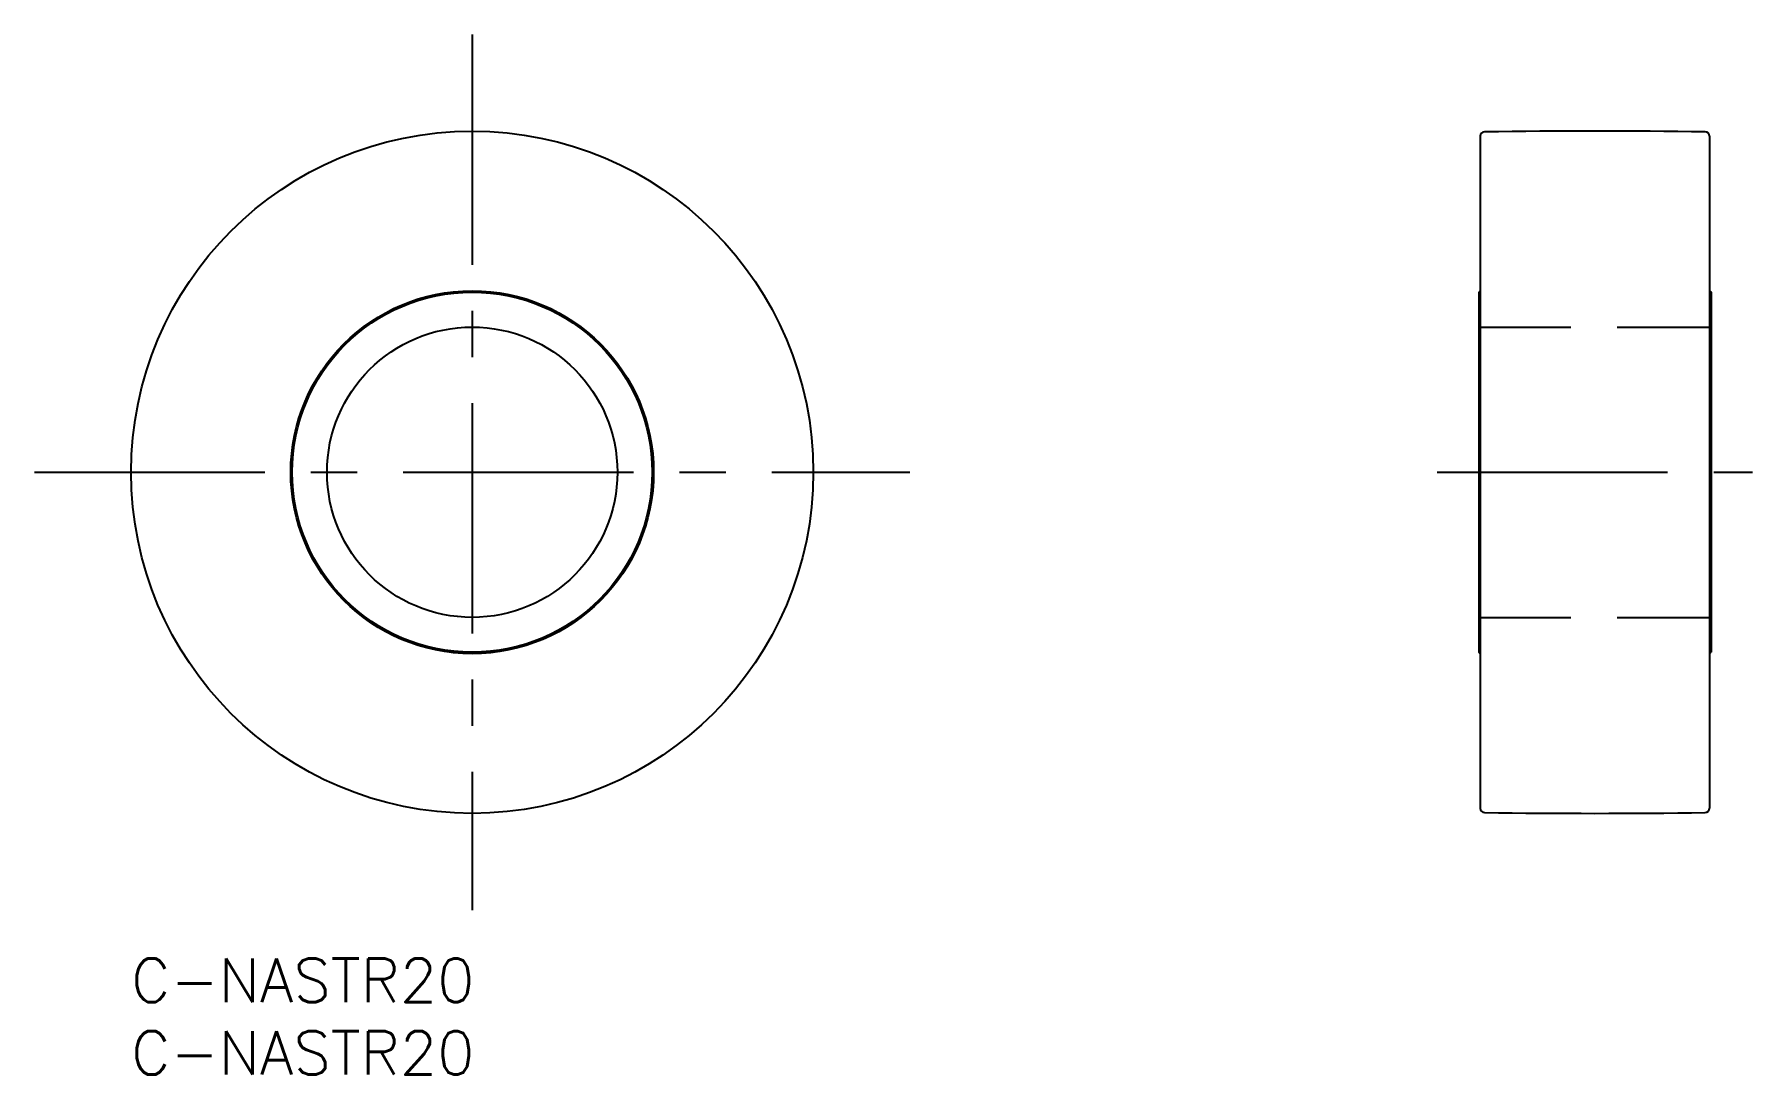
# Model space of a CAD drawing. Extents: x -7 to 112, y -8 to 64.
import ezdxf

# ---------------------------------------------------------------- set-up
doc = ezdxf.new("R2010")
doc.units = 0
doc.header["$LTSCALE"] = 0.5
doc.linetypes.add('CENTER', pattern=[50.8, 31.75, -6.35, 6.35, -6.35])
doc.linetypes.add('DASHED', pattern=[19.05, 12.7, -6.35])
for name, color, linetype in [('MSM_CENTER', 1, 'CENTER'), ('MSM_CONTINUOUS', 7, 'CONTINUOUS'), ('MSM_DASHED', 4, 'DASHED'), ('MSM_PART_NUMBER', 7, 'CONTINUOUS')]:
    doc.layers.add(name, color=color, linetype=linetype)
doc.styles.get("Standard").update_dxf_attribs({"font": 'txt.shx', "height": 3, "bigfont": 'bigfont.shx'})

# ---------------------------------------------------------------- blocks, each defined once
blk = doc.blocks.new('*U14')
at = {"layer": 'MSM_PART_NUMBER'}
blk.add_text('C-NASTR20', height=3, dxfattribs=at).set_placement((0, -3))
blk = doc.blocks.new('*U15')
at = {"layer": 'MSM_PART_NUMBER'}
blk.add_text('C-NASTR20', height=3, dxfattribs=at).set_placement((0, -8))

msp = doc.modelspace()

# ---------------------------------------------------------------- linework, layer by layer
at = {"layer": 'MSM_CENTER'}
for p, q in [((23.5, 63.66), (23.5, 3.34)), ((-6.66, 33.5), (53.66, 33.5)), ((89.98, 33.5), (111.71, 33.5))]:
    msp.add_line(p, q, dxfattribs=at)
at = {"layer": 'MSM_CONTINUOUS'}
for p, q in [((92.95, 56.64), (92.95, 10.36)), ((108.75, 56.64), (108.75, 10.36)), ((92.95, 46), (92.85, 45.9)), ((92.85, 45.9), (92.85, 21.1)), ((108.75, 46), (108.85, 45.9)), ((108.85, 45.9), (108.85, 21.1)), ((92.95, 21), (92.85, 21.1)), ((108.75, 21), (108.85, 21.1))]:
    msp.add_line(p, q, dxfattribs=at)
for radius in [23.5, 12.5, 12.4, 10]:
    msp.add_circle((23.5, 33.5), radius, dxfattribs=at)
for centre, radius, start, end in [((93.25, 56.64), 0.3, 90.8715, 180), ((100.85, -443), 500, 89.1285, 90.8715), ((108.45, 56.64), 0.3, 0, 89.1285), ((93.25, 10.36), 0.3, 180, 269.1285), ((100.85, 510), 500, 269.1285, 270.8715), ((108.45, 10.36), 0.3, 270.8715, 0)]:
    msp.add_arc(centre, radius, start, end, dxfattribs=at)
at = {"layer": 'MSM_DASHED'}
for p, q in [((92.85, 43.5), (108.85, 43.5)), ((92.85, 23.5), (108.85, 23.5))]:
    msp.add_line(p, q, dxfattribs=at)

# ---------------------------------------------------------------- block references
at = {"layer": 'MSM_CONTINUOUS'}
for name in ['*U14', '*U15']:
    msp.add_blockref(name, (0, 0), dxfattribs=at)

doc.saveas('drawing.dxf')
